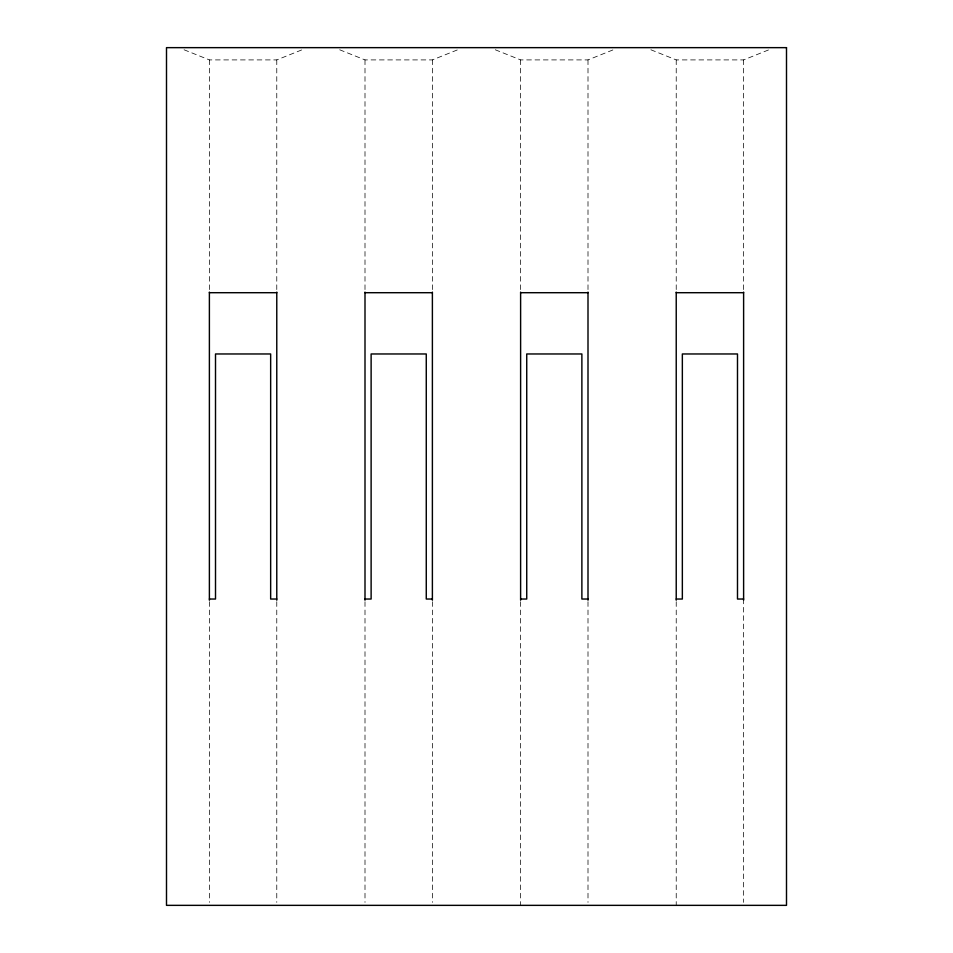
<?xml version="1.0" encoding="UTF-8"?>
<svg xmlns="http://www.w3.org/2000/svg" width="953" height="953" viewBox="0 0 953 953"><rect width="100%" height="100%" fill="white"/><g stroke="black" fill="none" stroke-linecap="round" stroke-linejoin="round"><path stroke-width="0.71" stroke-dasharray="4.76 3.57" d="M184.084 49.782L209.386 59.908L276.775 59.908L302.089 49.782M339.697 49.782L364.999 59.908L432.388 59.908L457.69 49.782M495.31 49.782L520.612 59.908L588.001 59.908L613.303 49.782M650.911 49.782L676.225 59.908L743.614 59.908L768.916 49.782M743.614 59.908L743.614 292.702M743.614 599.032L743.614 902.372M676.225 59.908L676.225 292.702M676.225 601.7L676.225 905.35M588.001 59.908L588.001 292.702M588.001 601.7L588.001 902.372M520.612 59.908L520.612 291.225M520.612 601.7L520.612 905.35M432.388 59.908L432.388 292.702M432.388 601.7L432.388 902.372M364.999 59.908L364.999 291.225M364.999 601.7L364.999 902.372M276.775 59.908L276.775 291.225M276.775 601.7L276.775 902.372M209.386 59.908L209.386 292.702M209.386 601.7L209.386 902.372"/><path stroke-width="1.43" d="M209.386 292.702L276.775 292.702M364.999 292.702L432.388 292.702M520.612 292.702L588.001 292.702M676.225 292.702L743.614 292.702M209.386 599.032L215.509 599.032L215.509 353.968L270.652 353.968L270.652 599.032L276.775 599.032M364.999 599.032L371.122 599.032L371.122 353.968L426.265 353.968L426.265 599.032L432.388 599.032M520.612 599.032L526.735 599.032L526.735 353.968L581.878 353.968L581.878 599.032L588.001 599.032M676.225 599.032L682.348 599.032L682.348 353.968L737.491 353.968L737.491 599.032L743.614 599.032M743.614 292.106L743.614 600.211M676.225 292.106L676.225 600.211M588.001 292.106L588.001 600.211M520.612 292.106L520.612 600.211M432.388 292.106L432.388 600.211M364.999 292.106L364.999 600.211M276.775 292.106L276.775 600.211M209.386 292.106L209.386 600.211M786.499 47.65L166.501 47.65L166.501 905.35L786.499 905.35L786.499 47.65"/></g></svg>
